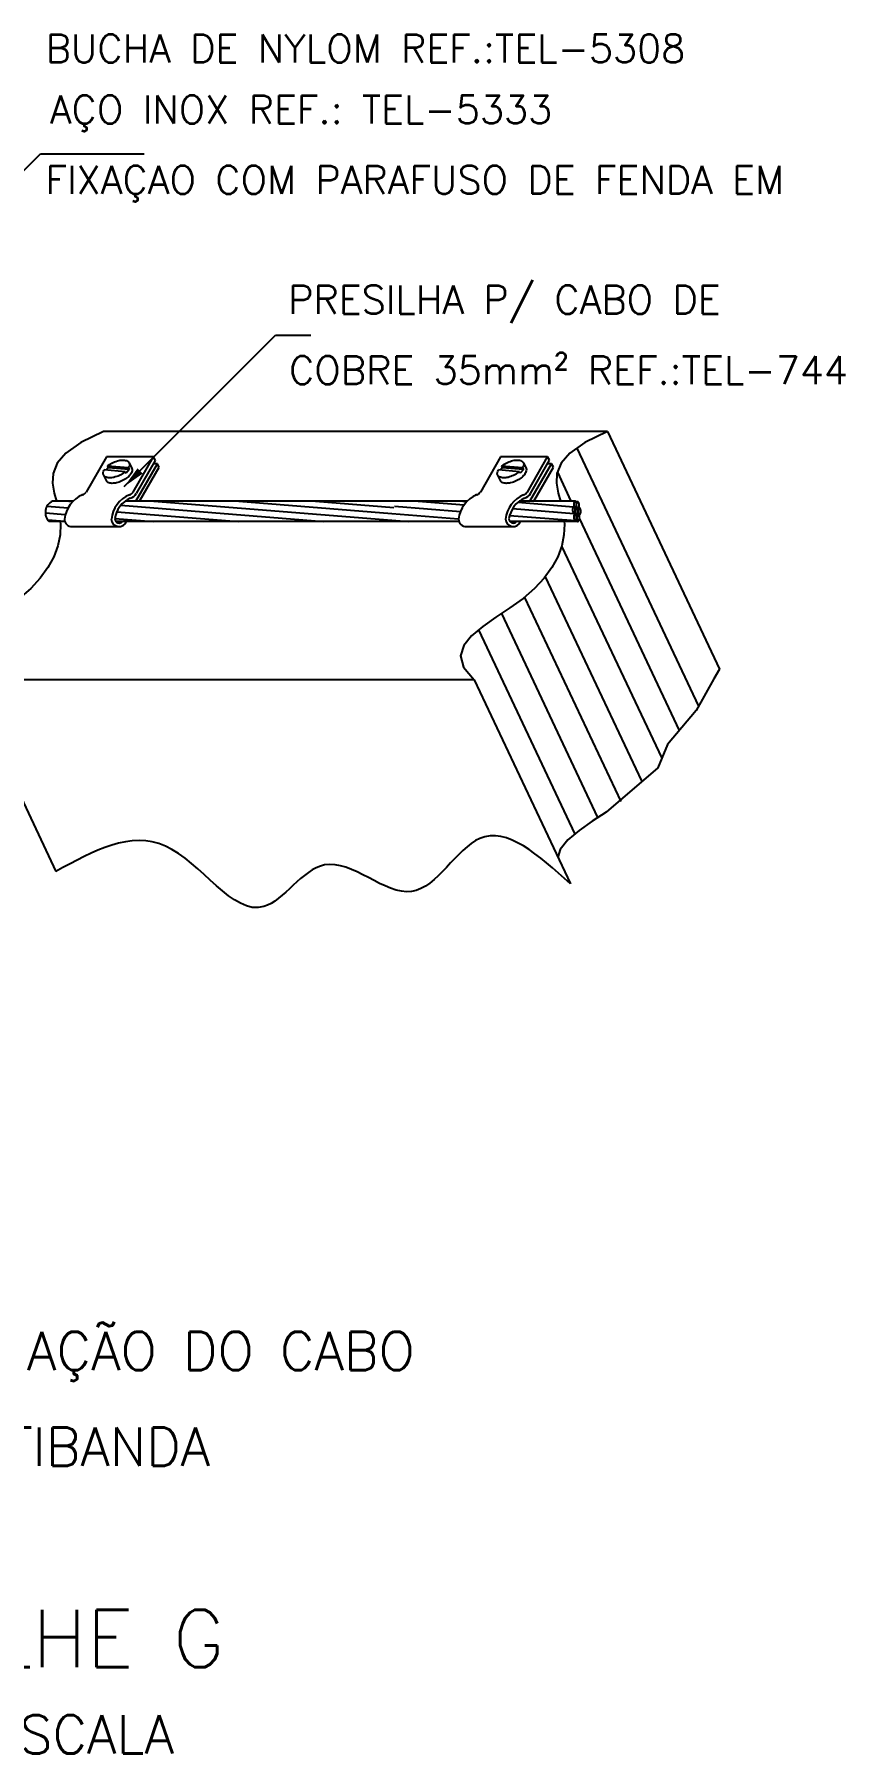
# Model space of a CAD drawing. Header units: millimetres. Extents: x 4236 to 4463, y 1839 to 1973.
# Drawn here: x 4375.17 to 4378.35, y 1852.75 to 1859.47 of the extents above; entities that cross this region are included whole.
import ezdxf
from ezdxf.enums import TextEntityAlignment as Align

# ---------------------------------------------------------------- set-up
doc = ezdxf.new("R2010")
doc.units = ezdxf.units.MM
for name, color, linetype in [('C01', 1, 'Continuous'), ('C02', 42, 'Continuous'), ('C03', 7, 'Continuous'), ('C04', 5, 'Continuous'), ('C05', 4, 'Continuous')]:
    doc.layers.add(name, color=color, linetype=linetype)
doc.styles.add('100CL', font='romans.shx', dxfattribs={"height": 25})
doc.styles.add('140CL', font='romans.shx', dxfattribs={"height": 100})
doc.styles.add('80CL', font='romans.shx', dxfattribs={"height": 2})

msp = doc.modelspace()

# ---------------------------------------------------------------- linework, layer by layer
at = {"layer": 'C01'}
for p, q in [((4377.2952, 1857.8549), (4377.7715, 1856.846)), ((4375.5286, 1857.7633), (4375.4463, 1857.7701)), ((4375.4618, 1857.7784), (4375.4541, 1857.7695)), ((4375.5412, 1857.7779), (4375.4588, 1857.7847)), ((4375.4588, 1857.7847), (4375.4618, 1857.7784)), ((4375.5441, 1857.7716), (4375.4618, 1857.7784)), ((4375.5441, 1857.7716), (4375.5316, 1857.7571)), ((4375.5412, 1857.7779), (4375.5441, 1857.7716)), ((4375.5597, 1857.6835), (4375.639, 1857.8208)), ((4375.5695, 1857.6477), (4375.6543, 1857.7944)), ((4375.572, 1857.6783), (4375.6466, 1857.8076)), ((4375.5848, 1857.6477), (4375.6619, 1857.7812)), ((4375.6466, 1857.8076), (4375.639, 1857.8208)), ((4375.6543, 1857.7944), (4375.639, 1857.7944)), ((4375.6619, 1857.7812), (4375.6543, 1857.7944)), ((4377.071, 1857.7633), (4376.9886, 1857.7702)), ((4377.0041, 1857.7785), (4376.9964, 1857.7695)), ((4377.0835, 1857.7779), (4377.0012, 1857.7847)), ((4377.0012, 1857.7847), (4377.0041, 1857.7785)), ((4377.0865, 1857.7716), (4377.0041, 1857.7785)), ((4377.0865, 1857.7716), (4377.0739, 1857.7571)), ((4377.0835, 1857.7779), (4377.0865, 1857.7716)), ((4377.1021, 1857.6835), (4377.1814, 1857.8209)), ((4377.1119, 1857.6477), (4377.1966, 1857.7945)), ((4377.1143, 1857.6784), (4377.189, 1857.8077)), ((4377.1271, 1857.6477), (4377.2042, 1857.7813)), ((4377.189, 1857.8077), (4377.1814, 1857.8209)), ((4377.1966, 1857.7945), (4377.1814, 1857.7945)), ((4377.2042, 1857.7813), (4377.1966, 1857.7945)), ((4375.5286, 1857.7633), (4375.5316, 1857.7571)), ((4377.071, 1857.7633), (4377.0739, 1857.7571)), ((4377.2196, 1857.7608), (4377.2728, 1857.6481)), ((4375.3074, 1857.648), (4375.3235, 1857.6467)), ((4375.5112, 1857.6318), (4376.3042, 1857.5685)), ((4375.6405, 1857.648), (4376.6373, 1857.5685)), ((4375.9735, 1857.648), (4376.5719, 1857.6003)), ((4376.2725, 1857.6481), (4376.5802, 1857.6235)), ((4376.6752, 1857.6481), (4376.8542, 1857.6338)), ((4376.8497, 1857.648), (4376.8658, 1857.6468)), ((4377.0645, 1857.6438), (4377.2823, 1857.6264)), ((4377.299, 1857.6456), (4377.292, 1857.6456)), ((4375.2159, 1857.6021), (4375.294, 1857.5959)), ((4375.2223, 1857.6282), (4375.3047, 1857.6216)), ((4375.2253, 1857.5748), (4375.2918, 1857.5695)), ((4375.4881, 1857.5804), (4375.6376, 1857.5685)), ((4375.4955, 1857.6064), (4375.9709, 1857.5685)), ((4376.5716, 1857.5996), (4376.8324, 1857.5788)), ((4376.5819, 1857.6283), (4376.8399, 1857.6077)), ((4377.0325, 1857.5923), (4377.2899, 1857.5718)), ((4377.0436, 1857.6187), (4377.2838, 1857.5995)), ((4377.2885, 1857.5993), (4377.2847, 1857.5993)), ((4377.2951, 1857.6201), (4377.2887, 1857.6201)), ((4377.2929, 1857.5953), (4377.2923, 1857.5953)), ((4377.296, 1857.5925), (4377.2932, 1857.5925)), ((4377.3001, 1857.618), (4377.298, 1857.618)), ((4377.3, 1857.5953), (4377.2993, 1857.5953)), ((4377.3065, 1857.5953), (4377.3035, 1857.5953)), ((4377.3055, 1857.5788), (4377.6964, 1856.7509)), ((4377.2359, 1857.4719), (4377.6276, 1856.6423)), ((4377.1722, 1857.3526), (4377.549, 1856.5545)), ((4377.0904, 1857.2716), (4377.4672, 1856.4735)), ((4377.0003, 1857.2082), (4377.3771, 1856.4101)), ((4376.9105, 1857.1441), (4377.2873, 1856.346))]:
    msp.add_line(p, q, dxfattribs=at)
for points in [[(4377.29, 1857.6205, 0.207457), (4377.2917, 1857.6213, 0.095933), (4377.2936, 1857.6247, 0.052726), (4377.2945, 1857.6289, 0.039847), (4377.2947, 1857.6346, 0.039847), (4377.294, 1857.6402, 0.052726), (4377.2927, 1857.6443, 0.095933), (4377.2905, 1857.6475, 0.207457), (4377.2887, 1857.6481, 0.207457), (4377.2871, 1857.6473, 0.095933), (4377.2851, 1857.6439, 0.052726), (4377.2842, 1857.6397, 0.039847), (4377.284, 1857.6341, 0.039847), (4377.2847, 1857.6285, 0.027092), (4377.2853, 1857.6263, 0.095933)], [(4377.3004, 1857.618, 0.207457), (4377.302, 1857.6188, 0.095933), (4377.304, 1857.6222, 0.052726), (4377.3049, 1857.6264, 0.039847), (4377.3051, 1857.632, 0.039847), (4377.3044, 1857.6377, 0.052726), (4377.3031, 1857.6417, 0.095933), (4377.3008, 1857.6449, 0.207457), (4377.2991, 1857.6456, 0.207457), (4377.2974, 1857.6448, 0.095933), (4377.2955, 1857.6414, 0.052726), (4377.2946, 1857.6372, 0.001764), (4377.2945, 1857.637, 0.039847)], [(4377.2884, 1857.6211, 0.1939), (4377.29, 1857.6205, 0.207457)], [(4377.2946, 1857.6292, 0.023019), (4377.2951, 1857.6259, 0.052726), (4377.2964, 1857.6219, 0.095933), (4377.2986, 1857.6187, 0.207457), (4377.3004, 1857.618, 0.207457)], [(4377.3015, 1857.6184, 0.049151), (4377.3007, 1857.6145, 0.039847), (4377.3005, 1857.6088, 0.039847), (4377.3012, 1857.6032, 0.052726), (4377.3025, 1857.5991, 0.095933), (4377.3047, 1857.5959, 0.207457), (4377.3065, 1857.5953, 0.207457)], [(4377.3065, 1857.5953, 0.207457), (4377.3081, 1857.5961, 0.095933), (4377.3101, 1857.5995, 0.052726), (4377.311, 1857.6036, 0.039847), (4377.3112, 1857.6093, 0.039847), (4377.3105, 1857.6149, 0.052726), (4377.3092, 1857.619, 0.095933), (4377.3069, 1857.6222, 0.207457), (4377.3052, 1857.6229, 0.130458), (4377.3041, 1857.6225, 0.095933)]]:
    msp.add_lwpolyline(points, format="xyb", dxfattribs=at)
for points in [[(4377.2849, 1857.5993, 0.207457), (4377.2866, 1857.6001, 0.095933), (4377.2885, 1857.6035, 0.052726), (4377.2894, 1857.6077, 0.039847), (4377.2896, 1857.6134, 0.039847), (4377.2889, 1857.619, 0.052726), (4377.2876, 1857.6231, 0.095933), (4377.2854, 1857.6263, 0.207457), (4377.2836, 1857.6269, 0.207457), (4377.282, 1857.6261, 0.095933), (4377.28, 1857.6227, 0.052726), (4377.2791, 1857.6185, 0.039847), (4377.2789, 1857.6129, 0.039847), (4377.2796, 1857.6073, 0.052726), (4377.2809, 1857.6032, 0.095933), (4377.2832, 1857.6, 0.207457)], [(4377.2895, 1857.5717, 0.207457), (4377.2911, 1857.5725, 0.095933), (4377.2931, 1857.5759, 0.052726), (4377.294, 1857.5801, 0.039847), (4377.2942, 1857.5858, 0.039847), (4377.2935, 1857.5914, 0.052726), (4377.2922, 1857.5955, 0.095933), (4377.2899, 1857.5987, 0.207457), (4377.2882, 1857.5993, 0.207457), (4377.2865, 1857.5985, 0.095933), (4377.2846, 1857.5951, 0.052726), (4377.2837, 1857.5909, 0.039847), (4377.2835, 1857.5853, 0.039847), (4377.2842, 1857.5797, 0.052726), (4377.2855, 1857.5756, 0.095933), (4377.2877, 1857.5724, 0.207457)], [(4377.2963, 1857.5925, 0.207457), (4377.298, 1857.5933, 0.095933), (4377.2999, 1857.5967, 0.052726), (4377.3009, 1857.6009, 0.039847), (4377.3011, 1857.6065, 0.039847), (4377.3003, 1857.6121, 0.052726), (4377.299, 1857.6162, 0.095933), (4377.2968, 1857.6194, 0.207457), (4377.2951, 1857.6201, 0.207457), (4377.2934, 1857.6193, 0.095933), (4377.2915, 1857.6159, 0.052726), (4377.2905, 1857.6117, 0.039847), (4377.2903, 1857.606, 0.039847), (4377.2911, 1857.6004, 0.052726), (4377.2924, 1857.5964, 0.095933), (4377.2946, 1857.5931, 0.207457)], [(4377.2992, 1857.5685, 0.207457), (4377.301, 1857.5691, 0.095933), (4377.3034, 1857.5722, 0.052726), (4377.3049, 1857.5762, 0.039847), (4377.3059, 1857.5817, 0.039847), (4377.3061, 1857.5874, 0.052726), (4377.3054, 1857.5916, 0.095933), (4377.3036, 1857.5951, 0.207457), (4377.302, 1857.596, 0.207457), (4377.3002, 1857.5955, 0.095933), (4377.2978, 1857.5924, 0.052726), (4377.2963, 1857.5884, 0.039847), (4377.2953, 1857.5828, 0.039847), (4377.2952, 1857.5772, 0.052726), (4377.2959, 1857.5729, 0.095933), (4377.2976, 1857.5694, 0.207457)]]:
    msp.add_lwpolyline(points, format="xyb", close=True, dxfattribs=at)
for centre, radius, start, end in [((4375.5893, 1857.566), 0.1157, 112.38094, 174.25051), ((4375.591, 1857.565), 0.1041, 114.30868, 172.68845), ((4375.5381, 1857.6983), 0.0262, 285.64044, 325.62302), ((4375.5374, 1857.6983), 0.0399, 285.64044, 330.00235), ((4377.1316, 1857.5661), 0.1157, 112.38094, 174.25051), ((4377.1334, 1857.565), 0.1041, 114.30868, 172.68845), ((4377.0805, 1857.6983), 0.0262, 285.64044, 325.62302), ((4377.0798, 1857.6983), 0.0399, 285.64044, 330.00235), ((4375.5045, 1857.579), 0.0305, 182.51045, 339.91568), ((4375.5045, 1857.579), 0.0168, 182.51045, 321.36256), ((4377.0469, 1857.579), 0.0305, 182.51045, 339.91568), ((4377.0469, 1857.579), 0.0168, 182.51045, 321.36256)]:
    msp.add_arc(centre, radius, start, end, dxfattribs=at)
at = {"layer": 'C02'}
for p, q in [((4374.3074, 1858.1161), (4375.1966, 1859.0066)), ((4375.1966, 1859.0066), (4375.6028, 1859.0066)), ((4375.5245, 1857.7047), (4376.1168, 1858.2979)), ((4376.1168, 1858.2979), (4376.2543, 1858.2979)), ((4377.4151, 1857.9201), (4375.443, 1857.9201)), ((4377.4151, 1857.9201), (4377.8539, 1856.9907)), ((4375.4552, 1857.8208), (4375.376, 1857.6835)), ((4375.639, 1857.8208), (4375.4552, 1857.8208)), ((4375.5443, 1857.7979), (4375.5544, 1857.7763)), ((4376.9976, 1857.8208), (4376.9183, 1857.6835)), ((4377.1814, 1857.8209), (4376.9976, 1857.8208)), ((4377.0866, 1857.7979), (4377.0968, 1857.7763)), ((4375.4432, 1857.7501), (4375.4534, 1857.7286)), ((4376.9855, 1857.7502), (4376.9957, 1857.7286)), ((4375.3247, 1857.648), (4375.2432, 1857.648)), ((4376.589, 1857.6481), (4375.5283, 1857.648)), ((4376.8663, 1857.6481), (4376.589, 1857.6481)), ((4377.2892, 1857.6481), (4377.0698, 1857.6481)), ((4375.2921, 1857.5685), (4375.2308, 1857.5685)), ((4376.5605, 1857.5685), (4375.4914, 1857.5685)), ((4376.8343, 1857.5685), (4376.5605, 1857.5685)), ((4377.2992, 1857.5685), (4377.0338, 1857.5685)), ((4375.3208, 1857.5485), (4375.5045, 1857.5485)), ((4376.8631, 1857.5485), (4377.0469, 1857.5485)), ((4374.8806, 1856.9981), (4375.2575, 1856.2)), ((4376.8935, 1856.9496), (4377.2703, 1856.1515))]:
    msp.add_line(p, q, dxfattribs=at)
at = {"layer": 'C02', "color": 2}
msp.add_line((4376.8935, 1856.9496), (4374.9215, 1856.9496), dxfattribs=at)
at = {"layer": 'C02'}
for points in [[(4375.443, 1857.9201), (4375.3553, 1857.8774), (4375.2965, 1857.8361), (4375.2617, 1857.7961), (4375.2459, 1857.7568), (4375.244, 1857.7179), (4375.2509, 1857.679), (4375.2594, 1857.648)], [(4377.4151, 1857.9201), (4377.3273, 1857.8774), (4377.2685, 1857.8361), (4377.2338, 1857.7961), (4377.2179, 1857.7568), (4377.216, 1857.7179), (4377.223, 1857.679), (4377.2314, 1857.6481)], [(4375.2744, 1857.5685), (4375.2755, 1857.5581), (4375.2733, 1857.5159), (4375.2644, 1857.4733), (4375.2487, 1857.4306), (4375.2259, 1857.3883), (4375.196, 1857.3468), (4375.1586, 1857.3064), (4375.1136, 1857.2675), (4375.0616, 1857.2303), (4375.0071, 1857.1942), (4374.9553, 1857.1583), (4374.9115, 1857.1216), (4374.8809, 1857.0832), (4374.8689, 1857.0424), (4374.8806, 1856.9981), (4374.9215, 1856.9496)], [(4377.2465, 1857.5685), (4377.2475, 1857.5581), (4377.2453, 1857.5159), (4377.2364, 1857.4733), (4377.2207, 1857.4306), (4377.198, 1857.3883), (4377.168, 1857.3468), (4377.1306, 1857.3064), (4377.0856, 1857.2675), (4377.0337, 1857.2303), (4376.9792, 1857.1942), (4376.9274, 1857.1583), (4376.8835, 1857.1216), (4376.853, 1857.0832), (4376.8409, 1857.0424), (4376.8527, 1856.9981), (4376.8935, 1856.9496)], [(4377.8539, 1856.9907), (4377.8313, 1856.9531), (4377.7622, 1856.8292), (4377.6501, 1856.6958), (4377.612, 1856.6053), (4377.4105, 1856.4322), (4377.356, 1856.3961), (4377.3042, 1856.3601), (4377.2603, 1856.3234), (4377.2298, 1856.2851), (4377.2211, 1856.2557)]]:
    msp.add_lwpolyline(points, dxfattribs=at)
for points in [[(4375.4432, 1857.7501, -0.174705), (4375.4422, 1857.7602, -0.06738), (4375.4463, 1857.7701, -0.064948)], [(4375.5544, 1857.7763, -0.174705), (4375.5554, 1857.7663, -0.104203), (4375.5481, 1857.7515, -0.064948), (4375.5353, 1857.7389, -0.051099), (4375.5158, 1857.7272, -0.051099), (4375.4944, 1857.7196, -0.064948), (4375.4766, 1857.7177, -0.104203), (4375.4605, 1857.7215, -0.174705), (4375.4534, 1857.7286, -0.174705)], [(4375.4588, 1857.7847, -0.016409), (4375.4624, 1857.7875, -0.051099), (4375.4818, 1857.7993, -0.051099), (4375.5032, 1857.8068, -0.064948), (4375.521, 1857.8087, -0.104203), (4375.5371, 1857.805, -0.174705), (4375.5443, 1857.7979, -0.174705), (4375.5452, 1857.7878, -0.06738), (4375.5412, 1857.7779, -0.064948)], [(4376.9855, 1857.7502, -0.174705), (4376.9846, 1857.7602, -0.06738), (4376.9886, 1857.7702, -0.064948)], [(4377.0968, 1857.7763, -0.174705), (4377.0977, 1857.7663, -0.104203), (4377.0904, 1857.7515, -0.064948), (4377.0776, 1857.739, -0.051099), (4377.0582, 1857.7272, -0.051099), (4377.0367, 1857.7197, -0.064948), (4377.0189, 1857.7177, -0.104203), (4377.0028, 1857.7215, -0.174705), (4376.9957, 1857.7286, -0.174705)], [(4377.0012, 1857.7847, -0.016409), (4377.0047, 1857.7875, -0.051099), (4377.0241, 1857.7993, -0.051099), (4377.0456, 1857.8068, -0.064948), (4377.0634, 1857.8088, -0.104203), (4377.0795, 1857.805, -0.174705), (4377.0866, 1857.7979, -0.174705), (4377.0876, 1857.7879, -0.06738), (4377.0835, 1857.7779, -0.064948)], [(4375.5286, 1857.7633, -0.016409), (4375.5251, 1857.7605, -0.051099), (4375.5057, 1857.7487, -0.051099), (4375.4842, 1857.7412, -0.064948), (4375.4664, 1857.7393, -0.104203), (4375.4503, 1857.743, -0.174705), (4375.4432, 1857.7501, -0.174705)], [(4377.071, 1857.7633, -0.016409), (4377.0674, 1857.7605, -0.051099), (4377.048, 1857.7488, -0.051099), (4377.0266, 1857.7412, -0.064948), (4377.0088, 1857.7393, -0.104203), (4376.9927, 1857.7431, -0.174705), (4376.9855, 1857.7502, -0.174705)]]:
    msp.add_lwpolyline(points, format="xyb", dxfattribs=at)
for centre, radius, start, end in [((4375.2652, 1857.6039), 0.0493, 116.35605, 225.84609), ((4375.4097, 1857.5629), 0.1203, 113.67095, 172.96049), ((4375.3632, 1857.6617), 0.0114, 98.89276, 123.57861), ((4375.3543, 1857.6983), 0.0262, 285.64044, 325.62302), ((4376.952, 1857.5629), 0.1203, 113.67095, 172.96049), ((4376.9055, 1857.6618), 0.0114, 98.89276, 123.57861), ((4376.8967, 1857.6983), 0.0262, 285.64044, 325.62302), ((4375.3208, 1857.5789), 0.0305, 182.51045, 270.00235), ((4376.8631, 1857.579), 0.0305, 182.51045, 270.00235)]:
    msp.add_arc(centre, radius, start, end, dxfattribs=at)
msp.add_spline([(4377.2703, 1856.1515), (4376.916, 1856.3289), (4376.6492, 1856.1213), (4376.3082, 1856.2251), (4376.071, 1856.062), (4375.6856, 1856.2992), (4375.2575, 1856.2)], degree=3, dxfattribs=at)
msp.add_solid([(4375.5968, 1857.7558), (4375.5764, 1857.7765), (4375.5245, 1857.7047)], dxfattribs=at)

# ---------------------------------------------------------------- texts
at = {"layer": 'C03', "style": '80CL'}
for s, p in [('BUCHA DE NYLOM REF.:TEL-5308', (4375.2167, 1859.3637)), ('AÇO INOX REF.: TEL-5333', (4375.2334, 1859.1249)), ('FIXAÇAO COM PARAFUSO DE FENDA EM ', (4375.216, 1858.8501)), ('PRESILHA P/ CABO DE ', (4376.1657, 1858.3812)), ('COBRE 35mm² REF.:TEL-744', (4376.1694, 1858.1054))]:
    msp.add_text(s, height=0.11, dxfattribs=at).set_placement(p)
at = {"layer": 'C04', "color": 5}
for s, style, p in [('DETALHE DA FIXAÇÃO DO CABO', '140CL', (4375.1024, 1854.3243)), ('NA PLATIBANDA', '140CL', (4375.1024, 1853.9493)), ('SEM ESCALA', '100CL', (4375.1024, 1852.8243))]:
    msp.add_text(s, height=0.15, dxfattribs=dict(at, style=style)).set_placement(p, align=Align.MIDDLE_CENTER)
at = {"layer": 'C05', "style": '140CL'}
msp.add_text('DETALHE G', height=0.225, dxfattribs=at).set_placement((4375.1024, 1853.1993), align=Align.MIDDLE_CENTER)

doc.saveas('drawing.dxf')
